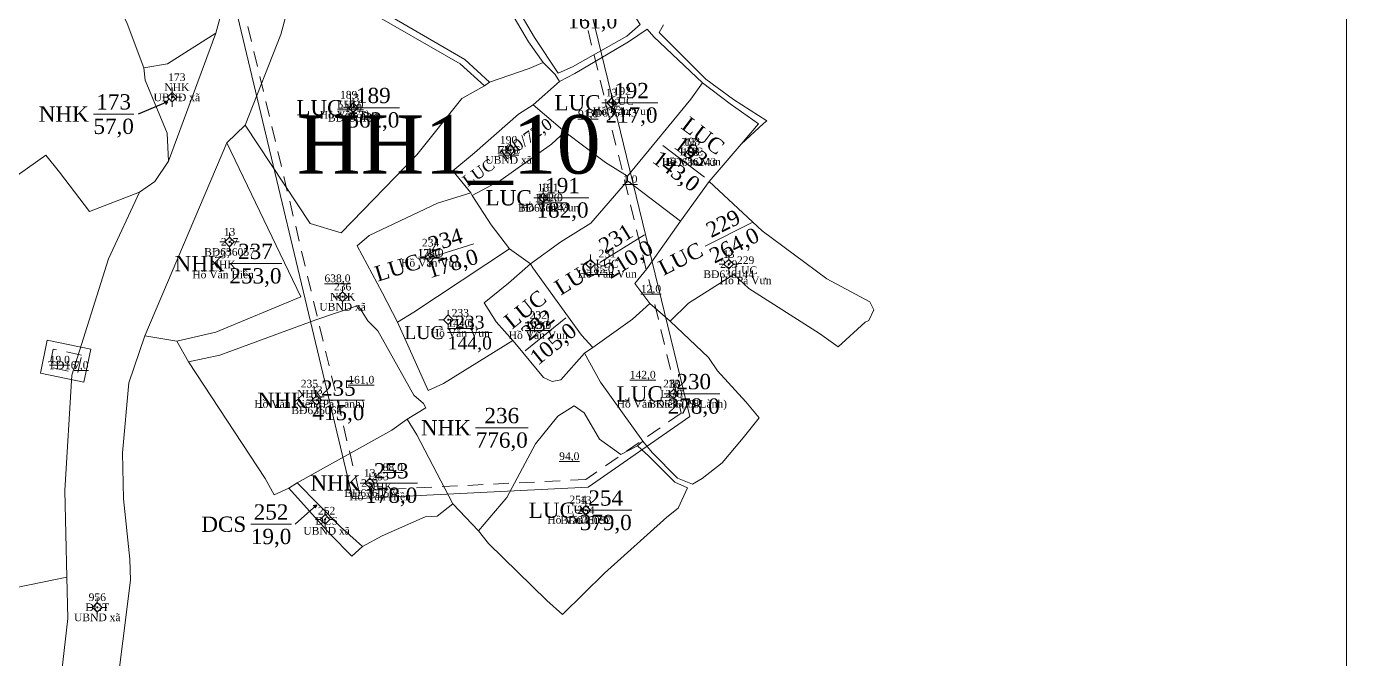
# Model space of a CAD drawing. Header units: metres. Extents: x 542180 to 550635, y 1840441 to 1846931.
# Drawn here: x 547685 to 547857.5, y 1841763.4 to 1841846.1 of the extents above; entities that cross this region are included whole.
import ezdxf
from ezdxf.enums import TextEntityAlignment as Align

# ---------------------------------------------------------------- set-up
doc = ezdxf.new("R2010")
doc.units = ezdxf.units.M
doc.header["$MEASUREMENT"] = 0
doc.linetypes.add('DGN Style 2', pattern=[3.355162, 2.013097, -1.342065])
for name, color, linetype, lineweight in [('Level 10', 7, 'Continuous', 0), ('Level 11', 7, 'Continuous', 0), ('Level 13', 7, 'Continuous', 0), ('Level 15', 7, 'Continuous', 0), ('Level 19', 7, 'Continuous', 0), ('Level 2', 7, 'Continuous', 0), ('Level 28', 7, 'Continuous', 0), ('Level 30', 7, 'Continuous', 0), ('Level 4', 7, 'Continuous', 0), ('Level 5', 7, 'Continuous', 0), ('Level 6', 7, 'Continuous', 0), ('Level 62', 7, 'Continuous', 0)]:
    doc.layers.add(name, color=color, linetype=linetype, lineweight=lineweight)
doc.styles.add('Style-Arial', font='arial.ttf')
doc.styles.add('Style-Times New Roman', font='times.ttf')
doc.dimstyles.get("Standard").update_dxf_attribs({"dimtxt": 0.18, "dimasz": 0.18, "dimexe": 0.18, "dimexo": 0.0625, "dimgap": 0.09, "dimtad": 0, "dimtih": 1, "dimtoh": 1, "dimdec": 4, "dimzin": 0, "dimdsep": 46, "dimtxsty": 'Standard', "dimcen": 0.09, "dimadec": 0, "dimazin": 0, "dimtfac": 1, "dimtdec": 4, "dimtofl": 0, "dimtmove": 0, "dimatfit": 3, "dimfxl": 1, "dimtolj": 1, "dimtzin": 0, "dimarcsym": 0})

# ---------------------------------------------------------------- blocks, each defined once
blk = doc.blocks.new('CENTRD')
at = {"layer": 'Level 11', "linetype": 'Continuous', "lineweight": 0}
h = blk.add_hatch(color=1, dxfattribs=at)
edge = h.paths.add_edge_path()
edge.add_arc((0, 0), 1.5, 0, 360)
at = {"layer": 'Level 11', "color": 1, "linetype": 'Continuous', "lineweight": 0}
for p, q in [((-6.25, 0), (-12.5, 0)), ((0, 6.25), (-6.25, 0)), ((-6.25, 0), (0, -6.25)), ((0, 12.5), (0, 6.25)), ((6.25, 0), (0, 6.25)), ((0, -6.25), (6.25, 0)), ((12.5, 0), (6.25, 0)), ((0, -6.25), (0, -12.5))]:
    blk.add_line(p, q, dxfattribs=at)
blk = doc.blocks.new('N_THUA_229')
at = {"layer": 'Level 13', "color": 1, "linetype": 'Continuous', "lineweight": 0}
blk.add_line((-0.861673, 0), (5.652327, 0), dxfattribs=at)
at = {"layer": 'Level 13', "color": 5, "linetype": 'Continuous', "lineweight": 0, "style": 'Style-Times New Roman'}
blk.add_text('171', height=1.9, dxfattribs=at).set_placement((2.395327, 1.52), align=Align.MIDDLE_CENTER)
at = {"layer": 'Level 2', "color": 3, "linetype": 'Continuous', "lineweight": 0, "style": 'Style-Times New Roman'}
blk.add_text('LUC', height=1.9, dxfattribs=at).set_placement((-1.431673, 0), align=Align.MIDDLE_RIGHT)
at = {"layer": 'Level 4', "color": 1, "linetype": 'Continuous', "lineweight": 0, "style": 'Style-Times New Roman'}
blk.add_text('161,0', height=1.9, dxfattribs=at).set_placement((2.395327, -1.52), align=Align.MIDDLE_CENTER)
blk = doc.blocks.new('N_THUA_232')
at = {"layer": 'Level 13', "color": 1, "linetype": 'Continuous', "lineweight": 0}
blk.add_line((-0.814796, 0), (6.041204, 0), dxfattribs=at)
at = {"layer": 'Level 13', "color": 5, "linetype": 'Continuous', "lineweight": 0, "style": 'Style-Times New Roman'}
blk.add_text('189', height=2, dxfattribs=at).set_placement((2.613204, 1.6), align=Align.MIDDLE_CENTER)
at = {"layer": 'Level 2', "color": 3, "linetype": 'Continuous', "lineweight": 0, "style": 'Style-Times New Roman'}
blk.add_text('LUC', height=2, dxfattribs=at).set_placement((-1.414796, 0), align=Align.MIDDLE_RIGHT)
at = {"layer": 'Level 4', "color": 1, "linetype": 'Continuous', "lineweight": 0, "style": 'Style-Times New Roman'}
blk.add_text('562,0', height=2, dxfattribs=at).set_placement((2.613204, -1.6), align=Align.MIDDLE_CENTER)
blk = doc.blocks.new('N_THUA_233')
at = {"layer": 'Level 13', "color": 1, "linetype": 'Continuous', "lineweight": 0, "style": 'Style-Times New Roman'}
blk.add_text('/', height=1.5, rotation=35.275231, dxfattribs=at).set_placement((1.711556, 1.210739), align=Align.MIDDLE_CENTER)
at = {"layer": 'Level 13', "color": 5, "linetype": 'Continuous', "lineweight": 0, "style": 'Style-Times New Roman'}
blk.add_text('190', height=1.5, rotation=35.275231, dxfattribs=at).set_placement((1.473171, 1.042107), align=Align.MIDDLE_RIGHT)
at = {"layer": 'Level 2', "color": 3, "linetype": 'Continuous', "lineweight": 0, "style": 'Style-Times New Roman'}
blk.add_text('LUC ', height=1.5, rotation=35.275231, dxfattribs=at).set_placement((-1.841685, -1.302791), align=Align.MIDDLE_RIGHT)
at = {"layer": 'Level 4', "color": 1, "linetype": 'Continuous', "lineweight": 0, "style": 'Style-Times New Roman'}
blk.add_text('72,0', height=1.5, rotation=35.275231, dxfattribs=at).set_placement((1.949941, 1.37937), align=Align.MIDDLE_LEFT)
blk = doc.blocks.new('N_THUA_234')
at = {"layer": 'Level 13', "color": 1, "linetype": 'Continuous', "lineweight": 0}
blk.add_line((-0.911423, 0), (5.944577, 0), dxfattribs=at)
at = {"layer": 'Level 13', "color": 5, "linetype": 'Continuous', "lineweight": 0, "style": 'Style-Times New Roman'}
blk.add_text('191', height=2, dxfattribs=at).set_placement((2.516577, 1.6), align=Align.MIDDLE_CENTER)
at = {"layer": 'Level 2', "color": 3, "linetype": 'Continuous', "lineweight": 0, "style": 'Style-Times New Roman'}
blk.add_text('LUC', height=2, dxfattribs=at).set_placement((-1.511423, 0), align=Align.MIDDLE_RIGHT)
at = {"layer": 'Level 4', "color": 1, "linetype": 'Continuous', "lineweight": 0, "style": 'Style-Times New Roman'}
blk.add_text('182,0', height=2, dxfattribs=at).set_placement((2.516577, -1.6), align=Align.MIDDLE_CENTER)
blk = doc.blocks.new('N_THUA_235')
at = {"layer": 'Level 13', "color": 1, "linetype": 'Continuous', "lineweight": 0}
blk.add_line((-0.820743, 0), (6.035257, 0), dxfattribs=at)
at = {"layer": 'Level 13', "color": 5, "linetype": 'Continuous', "lineweight": 0, "style": 'Style-Times New Roman'}
blk.add_text('192', height=2, dxfattribs=at).set_placement((2.607257, 1.6), align=Align.MIDDLE_CENTER)
at = {"layer": 'Level 2', "color": 3, "linetype": 'Continuous', "lineweight": 0, "style": 'Style-Times New Roman'}
blk.add_text('LUC', height=2, dxfattribs=at).set_placement((-1.420743, 0), align=Align.MIDDLE_RIGHT)
at = {"layer": 'Level 4', "color": 1, "linetype": 'Continuous', "lineweight": 0, "style": 'Style-Times New Roman'}
blk.add_text('217,0', height=2, dxfattribs=at).set_placement((2.607257, -1.6), align=Align.MIDDLE_CENTER)
blk = doc.blocks.new('N_THUA_236')
at = {"layer": 'Level 13', "color": 1, "linetype": 'Continuous', "lineweight": 0}
blk.add_line((-3.697699, 0.79888), (1.762457, -3.347377), dxfattribs=at)
at = {"layer": 'Level 13', "color": 5, "linetype": 'Continuous', "lineweight": 0, "style": 'Style-Times New Roman'}
blk.add_text('193', height=2, rotation=322.788199, dxfattribs=at).set_placement((0, 0), align=Align.MIDDLE_CENTER)
at = {"layer": 'Level 2', "color": 3, "linetype": 'Continuous', "lineweight": 0, "style": 'Style-Times New Roman'}
blk.add_text('LUC', height=2, rotation=322.788199, dxfattribs=at).set_placement((1.572384, 2.070654), align=Align.MIDDLE_CENTER)
at = {"layer": 'Level 4', "color": 1, "linetype": 'Continuous', "lineweight": 0, "style": 'Style-Times New Roman'}
blk.add_text('143,0', height=2, rotation=322.788199, dxfattribs=at).set_placement((-1.935242, -2.548497), align=Align.MIDDLE_CENTER)
blk = doc.blocks.new('N_THUA_237')
at = {"layer": 'Level 13', "color": 1, "linetype": 'Continuous', "lineweight": 0}
blk.add_line((-0.726495, -0.368914), (5.386506, 2.735269), dxfattribs=at)
at = {"layer": 'Level 13', "color": 5, "linetype": 'Continuous', "lineweight": 0, "style": 'Style-Times New Roman'}
blk.add_text('229', height=2, rotation=26.921471, dxfattribs=at).set_placement((1.605575, 2.609782), align=Align.MIDDLE_CENTER)
at = {"layer": 'Level 2', "color": 3, "linetype": 'Continuous', "lineweight": 0, "style": 'Style-Times New Roman'}
blk.add_text('LUC', height=2, rotation=26.921471, dxfattribs=at).set_placement((-1.261472, -0.640576), align=Align.MIDDLE_RIGHT)
at = {"layer": 'Level 4', "color": 1, "linetype": 'Continuous', "lineweight": 0, "style": 'Style-Times New Roman'}
blk.add_text('264,0', height=2, rotation=26.921471, dxfattribs=at).set_placement((3.054436, -0.243427), align=Align.MIDDLE_CENTER)
blk = doc.blocks.new('N_THUA_238')
at = {"layer": 'Level 13', "color": 1, "linetype": 'Continuous', "lineweight": 0}
blk.add_line((-0.81777, 0), (6.03823, 0), dxfattribs=at)
at = {"layer": 'Level 13', "color": 5, "linetype": 'Continuous', "lineweight": 0, "style": 'Style-Times New Roman'}
blk.add_text('230', height=2, dxfattribs=at).set_placement((2.61023, 1.6), align=Align.MIDDLE_CENTER)
at = {"layer": 'Level 2', "color": 3, "linetype": 'Continuous', "lineweight": 0, "style": 'Style-Times New Roman'}
blk.add_text('LUC', height=2, dxfattribs=at).set_placement((-1.41777, 0), align=Align.MIDDLE_RIGHT)
at = {"layer": 'Level 4', "color": 1, "linetype": 'Continuous', "lineweight": 0, "style": 'Style-Times New Roman'}
blk.add_text('278,0', height=2, dxfattribs=at).set_placement((2.61023, -1.6), align=Align.MIDDLE_CENTER)
blk = doc.blocks.new('N_THUA_239')
at = {"layer": 'Level 13', "color": 1, "linetype": 'Continuous', "lineweight": 0}
blk.add_line((-0.774994, -0.479664), (5.054742, 3.12851), dxfattribs=at)
at = {"layer": 'Level 13', "color": 5, "linetype": 'Continuous', "lineweight": 0, "style": 'Style-Times New Roman'}
blk.add_text('231', height=2, rotation=31.754435, dxfattribs=at).set_placement((1.297826, 2.684922), align=Align.MIDDLE_CENTER)
at = {"layer": 'Level 2', "color": 3, "linetype": 'Continuous', "lineweight": 0, "style": 'Style-Times New Roman'}
blk.add_text('LUC', height=2, rotation=31.754435, dxfattribs=at).set_placement((-1.285181, -0.795432), align=Align.MIDDLE_RIGHT)
at = {"layer": 'Level 4', "color": 1, "linetype": 'Continuous', "lineweight": 0, "style": 'Style-Times New Roman'}
blk.add_text('210,0', height=2, rotation=31.754435, dxfattribs=at).set_placement((2.981922, -0.036075), align=Align.MIDDLE_CENTER)
blk = doc.blocks.new('N_THUA_240')
at = {"layer": 'Level 13', "color": 1, "linetype": 'Continuous', "lineweight": 0}
blk.add_line((-1.661693, -3.398523), (3.672188, 0.908964), dxfattribs=at)
at = {"layer": 'Level 13', "color": 5, "linetype": 'Continuous', "lineweight": 0, "style": 'Style-Times New Roman'}
blk.add_text('232', height=2, rotation=38.923336, dxfattribs=at).set_placement((0, 0), align=Align.MIDDLE_CENTER)
at = {"layer": 'Level 2', "color": 3, "linetype": 'Continuous', "lineweight": 0, "style": 'Style-Times New Roman'}
blk.add_text('LUC', height=2, rotation=38.923336, dxfattribs=at).set_placement((-1.633528, 2.022767), align=Align.MIDDLE_CENTER)
at = {"layer": 'Level 4', "color": 1, "linetype": 'Continuous', "lineweight": 0, "style": 'Style-Times New Roman'}
blk.add_text('105,0', height=2, rotation=38.923336, dxfattribs=at).set_placement((2.010496, -2.489559), align=Align.MIDDLE_CENTER)
blk = doc.blocks.new('N_THUA_241')
at = {"layer": 'Level 13', "color": 1, "linetype": 'Continuous', "lineweight": 0}
blk.add_line((-0.678901, 0), (5.149099, 0), dxfattribs=at)
at = {"layer": 'Level 13', "color": 5, "linetype": 'Continuous', "lineweight": 0, "style": 'Style-Times New Roman'}
blk.add_text('233', height=1.7, dxfattribs=at).set_placement((2.235099, 1.36), align=Align.MIDDLE_CENTER)
at = {"layer": 'Level 2', "color": 3, "linetype": 'Continuous', "lineweight": 0, "style": 'Style-Times New Roman'}
blk.add_text('LUC', height=1.7, dxfattribs=at).set_placement((-1.188901, 0), align=Align.MIDDLE_RIGHT)
at = {"layer": 'Level 4', "color": 1, "linetype": 'Continuous', "lineweight": 0, "style": 'Style-Times New Roman'}
blk.add_text('144,0', height=1.7, dxfattribs=at).set_placement((2.235099, -1.36), align=Align.MIDDLE_CENTER)
blk = doc.blocks.new('N_THUA_242')
at = {"layer": 'Level 13', "color": 1, "linetype": 'Continuous', "lineweight": 0}
blk.add_line((-0.78118, -0.241879), (5.768058, 1.785981), dxfattribs=at)
at = {"layer": 'Level 13', "color": 5, "linetype": 'Continuous', "lineweight": 0, "style": 'Style-Times New Roman'}
blk.add_text('234', height=2, rotation=17.204252, dxfattribs=at).set_placement((2.020193, 2.300461), align=Align.MIDDLE_CENTER)
at = {"layer": 'Level 2', "color": 3, "linetype": 'Continuous', "lineweight": 0, "style": 'Style-Times New Roman'}
blk.add_text('LUC', height=2, rotation=17.204252, dxfattribs=at).set_placement((-1.354334, -0.419346), align=Align.MIDDLE_RIGHT)
at = {"layer": 'Level 4', "color": 1, "linetype": 'Continuous', "lineweight": 0, "style": 'Style-Times New Roman'}
blk.add_text('178,0', height=2, rotation=17.204252, dxfattribs=at).set_placement((2.966686, -0.756359), align=Align.MIDDLE_CENTER)
blk = doc.blocks.new('N_THUA_243')
at = {"layer": 'Level 13', "color": 1, "linetype": 'Continuous', "lineweight": 0}
blk.add_line((-0.605592, 0), (6.250408, 0), dxfattribs=at)
at = {"layer": 'Level 13', "color": 5, "linetype": 'Continuous', "lineweight": 0, "style": 'Style-Times New Roman'}
blk.add_text('235', height=2, dxfattribs=at).set_placement((2.822408, 1.6), align=Align.MIDDLE_CENTER)
at = {"layer": 'Level 2', "color": 3, "linetype": 'Continuous', "lineweight": 0, "style": 'Style-Times New Roman'}
blk.add_text('NHK', height=2, dxfattribs=at).set_placement((-1.205592, 0), align=Align.MIDDLE_RIGHT)
at = {"layer": 'Level 4', "color": 1, "linetype": 'Continuous', "lineweight": 0, "style": 'Style-Times New Roman'}
blk.add_text('415,0', height=2, dxfattribs=at).set_placement((2.822408, -1.6), align=Align.MIDDLE_CENTER)
blk = doc.blocks.new('N_THUA_244')
at = {"layer": 'Level 13', "color": 1, "linetype": 'Continuous', "lineweight": 0}
blk.add_line((-0.609559, 0), (6.246441, 0), dxfattribs=at)
at = {"layer": 'Level 13', "color": 5, "linetype": 'Continuous', "lineweight": 0, "style": 'Style-Times New Roman'}
blk.add_text('236', height=2, dxfattribs=at).set_placement((2.818441, 1.6), align=Align.MIDDLE_CENTER)
at = {"layer": 'Level 2', "color": 3, "linetype": 'Continuous', "lineweight": 0, "style": 'Style-Times New Roman'}
blk.add_text('NHK', height=2, dxfattribs=at).set_placement((-1.209559, 0), align=Align.MIDDLE_RIGHT)
at = {"layer": 'Level 4', "color": 1, "linetype": 'Continuous', "lineweight": 0, "style": 'Style-Times New Roman'}
blk.add_text('776,0', height=2, dxfattribs=at).set_placement((2.818441, -1.6), align=Align.MIDDLE_CENTER)
blk = doc.blocks.new('N_THUA_245')
at = {"layer": 'Level 13', "color": 1, "linetype": 'Continuous', "lineweight": 0}
blk.add_line((-0.609559, 0), (6.246441, 0), dxfattribs=at)
at = {"layer": 'Level 13', "color": 5, "linetype": 'Continuous', "lineweight": 0, "style": 'Style-Times New Roman'}
blk.add_text('237', height=2, dxfattribs=at).set_placement((2.818441, 1.6), align=Align.MIDDLE_CENTER)
at = {"layer": 'Level 2', "color": 3, "linetype": 'Continuous', "lineweight": 0, "style": 'Style-Times New Roman'}
blk.add_text('NHK', height=2, dxfattribs=at).set_placement((-1.209559, 0), align=Align.MIDDLE_RIGHT)
at = {"layer": 'Level 4', "color": 1, "linetype": 'Continuous', "lineweight": 0, "style": 'Style-Times New Roman'}
blk.add_text('253,0', height=2, dxfattribs=at).set_placement((2.818441, -1.6), align=Align.MIDDLE_CENTER)
blk = doc.blocks.new('N_THUA_249')
at = {"layer": 'Level 13', "color": 1, "linetype": 'Continuous', "lineweight": 0}
blk.add_line((-0.609559, 0), (6.246441, 0), dxfattribs=at)
at = {"layer": 'Level 13', "color": 5, "linetype": 'Continuous', "lineweight": 0, "style": 'Style-Times New Roman'}
blk.add_text('253', height=2, dxfattribs=at).set_placement((2.818441, 1.6), align=Align.MIDDLE_CENTER)
at = {"layer": 'Level 2', "color": 3, "linetype": 'Continuous', "lineweight": 0, "style": 'Style-Times New Roman'}
blk.add_text('NHK', height=2, dxfattribs=at).set_placement((-1.209559, 0), align=Align.MIDDLE_RIGHT)
at = {"layer": 'Level 4', "color": 1, "linetype": 'Continuous', "lineweight": 0, "style": 'Style-Times New Roman'}
blk.add_text('178,0', height=2, dxfattribs=at).set_placement((2.818441, -1.6), align=Align.MIDDLE_CENTER)
blk = doc.blocks.new('N_THUA_250')
at = {"layer": 'Level 13', "color": 1, "linetype": 'Continuous', "lineweight": 0}
blk.add_line((-0.81777, 0), (6.03823, 0), dxfattribs=at)
at = {"layer": 'Level 13', "color": 5, "linetype": 'Continuous', "lineweight": 0, "style": 'Style-Times New Roman'}
blk.add_text('254', height=2, dxfattribs=at).set_placement((2.61023, 1.6), align=Align.MIDDLE_CENTER)
at = {"layer": 'Level 2', "color": 3, "linetype": 'Continuous', "lineweight": 0, "style": 'Style-Times New Roman'}
blk.add_text('LUC', height=2, dxfattribs=at).set_placement((-1.41777, 0), align=Align.MIDDLE_RIGHT)
at = {"layer": 'Level 4', "color": 1, "linetype": 'Continuous', "lineweight": 0, "style": 'Style-Times New Roman'}
blk.add_text('379,0', height=2, dxfattribs=at).set_placement((2.61023, -1.6), align=Align.MIDDLE_CENTER)
blk = doc.blocks.new('N_THUA_340')
at = {"layer": 'Level 13', "color": 1, "linetype": 'Continuous', "lineweight": 0}
blk.add_line((0, 0), (5.302, 0), dxfattribs=at)
at = {"layer": 'Level 13', "color": 5, "linetype": 'Continuous', "lineweight": 0, "style": 'Style-Times New Roman'}
blk.add_text('173', height=2, dxfattribs=at).set_placement((2.651, 1.6), align=Align.MIDDLE_CENTER)
at = {"layer": 'Level 2', "color": 3, "linetype": 'Continuous', "lineweight": 0, "style": 'Style-Times New Roman'}
blk.add_text('NHK', height=2, dxfattribs=at).set_placement((-0.6, 0), align=Align.MIDDLE_RIGHT)
at = {"layer": 'Level 4', "color": 1, "linetype": 'Continuous', "lineweight": 0, "style": 'Style-Times New Roman'}
blk.add_text('57,0', height=2, dxfattribs=at).set_placement((2.651, -1.6), align=Align.MIDDLE_CENTER)
blk = doc.blocks.new('TerminatorOpen')
at = {"color": 0, "linetype": 'ByBlock', "lineweight": -2}
for q in [(-1, 0.5), (-1, 0), (-1, -0.5)]:
    blk.add_line((0, 0), q, dxfattribs=at)
blk = doc.blocks.new('N_THUA_342')
at = {"layer": 'Level 13', "color": 1, "linetype": 'Continuous', "lineweight": 0}
blk.add_line((0, 0), (5.302, 0), dxfattribs=at)
at = {"layer": 'Level 13', "color": 5, "linetype": 'Continuous', "lineweight": 0, "style": 'Style-Times New Roman'}
blk.add_text('252', height=2, dxfattribs=at).set_placement((2.651, 1.6), align=Align.MIDDLE_CENTER)
at = {"layer": 'Level 2', "color": 3, "linetype": 'Continuous', "lineweight": 0, "style": 'Style-Times New Roman'}
blk.add_text('DCS', height=2, dxfattribs=at).set_placement((-0.6, 0), align=Align.MIDDLE_RIGHT)
at = {"layer": 'Level 4', "color": 1, "linetype": 'Continuous', "lineweight": 0, "style": 'Style-Times New Roman'}
blk.add_text('19,0', height=2, dxfattribs=at).set_placement((2.651, -1.6), align=Align.MIDDLE_CENTER)

msp = doc.modelspace()

# ---------------------------------------------------------------- linework, layer by layer
at = {"layer": 'Level 10', "color": 7, "lineweight": 0}
for p, q in [((547709.77, 1841845.19), (547710.77, 1841848.87)), ((547703.56, 1841828.48), (547709.77, 1841845.19)), ((547744.87, 1841838.32), (547745.51, 1841838.8)), ((547751.21, 1841835.83), (547754.68, 1841838.9)), ((547751.21, 1841835.83), (547755.36, 1841832.32)), ((547711.19, 1841830.87), (547713.59, 1841833.17)), ((547700.45, 1841805.63), (547711.19, 1841830.87)), ((547774.23, 1841825.79), (547778.41, 1841830.71)), ((547763.55, 1841825.91), (547763.55, 1841826.49)), ((547763.55, 1841825.91), (547770.49, 1841820.64)), ((547770.49, 1841820.64), (547774.23, 1841825.79)), ((547743.06, 1841824.32), (547743.27, 1841824)), ((547748.12, 1841817), (547750.88, 1841815.04)), ((547766.49, 1841809.85), (547769.15, 1841807.55)), ((547700.45, 1841805.63), (547704.63, 1841804.95)), ((547704.63, 1841804.95), (547706.17, 1841802.22)), ((547757.95, 1841803.35), (547759.02, 1841804.09)), ((547764.88, 1841791.23), (547765.56, 1841791.86)), ((547719.3, 1841785.71), (547720.38, 1841786.41)), ((547740.73, 1841783.65), (547744.07, 1841780.13))]:
    msp.add_line(p, q, dxfattribs=at)
at = {"layer": 'Level 10', "color": 7, "lineweight": 0, "flags": 128}
for points in [[(547683.82, 1841886.61), (547681.21, 1841884.78), (547677.89, 1841882.51), (547677.35, 1841881.2), (547681.2, 1841874.4), (547681.65, 1841871.78), (547683.43, 1841869), (547685.48, 1841866.75), (547690.56, 1841857.66), (547697.01, 1841848.79), (547698.17, 1841846.48), (547700.35, 1841840.67)], [(547741.16, 1841863.73), (547742.71, 1841860.92), (547747.14, 1841855.64), (547749.84, 1841853.27), (547747.31, 1841849.76), (547750.62, 1841844.08), (547752.54, 1841841.35)], [(547765.22, 1841846.32), (547761.75, 1841851.68), (547759.78, 1841853.98), (547757.55, 1841856.63), (547755.49, 1841856.08), (547750.96, 1841853.05), (547748.35, 1841849.87), (547751.42, 1841844.64), (547754.51, 1841839.97), (547756.38, 1841840.8), (547763.48, 1841844.8), (547765.22, 1841846.32)], [(547713.59, 1841833.17), (547718.25, 1841845.03), (547720.09, 1841851.82), (547729.09, 1841848.42), (547741.7, 1841841.2), (547744.87, 1841838.32)], [(547729.32, 1841849.31), (547742.29, 1841841.77), (547745.51, 1841838.8)], [(547778.41, 1841830.71), (547781.33, 1841833.4), (547781.77, 1841833.74), (547777.41, 1841836.53), (547773.79, 1841839.2), (547767.69, 1841845.3), (547768.24, 1841846.29)], [(547700.35, 1841840.67), (547703.41, 1841841.18), (547709.77, 1841845.19)], [(547754.68, 1841838.9), (547756.69, 1841839.94), (547763.67, 1841844.06), (547766.11, 1841845.71), (547766.99, 1841844.73), (547773.35, 1841838.69)], [(547745.51, 1841838.8), (547750.69, 1841840.57), (547752.54, 1841841.35)], [(547752.54, 1841841.35), (547754.08, 1841839.78), (547754.68, 1841838.9)], [(547700.35, 1841840.67), (547700.53, 1841839.05), (547703.39, 1841832.15), (547703.56, 1841828.48)], [(547713.59, 1841833.17), (547722.08, 1841820.33), (547726.14, 1841819.11), (547736.01, 1841829.28), (547741.91, 1841836.68), (547744.87, 1841838.32)], [(547763.55, 1841826.49), (547771.82, 1841836.57), (547773.35, 1841838.69)], [(547773.35, 1841838.69), (547776.99, 1841835.97), (547780.67, 1841833.36), (547778.41, 1841830.71)], [(547743.06, 1841824.32), (547740.74, 1841827.2), (547743.55, 1841829.55), (547749.31, 1841834.61), (547751.21, 1841835.83)], [(547711.19, 1841830.87), (547720.85, 1841810.73), (547709.74, 1841806.09), (547704.63, 1841804.95)], [(547743.27, 1841824), (547746.98, 1841825.99), (547753.61, 1841830.68), (547755.36, 1841832.32)], [(547755.36, 1841832.32), (547760.69, 1841828.31), (547763.55, 1841826.49)], [(547679.99, 1841823.92), (547687.51, 1841829.25), (547689.32, 1841827.04), (547693.22, 1841821.87), (547699.78, 1841824.42)], [(547699.78, 1841824.42), (547701.76, 1841825.82), (547703.56, 1841828.48)], [(547750.88, 1841815.04), (547754.84, 1841817.93), (547758.75, 1841820.35), (547763.55, 1841825.91)], [(547774.23, 1841825.79), (547781.14, 1841819.37), (547789.61, 1841813.1), (547795.22, 1841810.06), (547795.76, 1841809.01), (547795.1, 1841807.65), (547794.6, 1841807.42), (547791.08, 1841804.21), (547788.64, 1841805.92), (547779.41, 1841811.81), (547777.45, 1841813.66), (547771.54, 1841809.92), (547769.15, 1841807.55)], [(547690.26, 1841774.08), (547690, 1841785.38), (547690.92, 1841800.49), (547695.72, 1841815.68), (547699.78, 1841824.42)], [(547733.51, 1841807.4), (547731.5, 1841811.31), (547728.21, 1841817.4), (547729.81, 1841818.74), (547738.7, 1841822.97), (547743.06, 1841824.32)], [(547743.27, 1841824), (547745.72, 1841820.16), (547748.12, 1841817)], [(547766.49, 1841809.85), (547764.53, 1841812.45), (547766.09, 1841814.37), (547770.49, 1841820.64)], [(547733.51, 1841807.4), (547735.64, 1841808.71), (547748.12, 1841817)], [(547748.57, 1841805.03), (547746.37, 1841807.46), (547744.83, 1841809.96), (547748, 1841812.52), (547750.88, 1841815.04)], [(547750.88, 1841815.04), (547751.18, 1841814.52), (547757.55, 1841805.71), (547759.02, 1841804.09)], [(547706.17, 1841802.22), (547710.28, 1841803.12), (547722.82, 1841807.71), (547728.37, 1841809.58), (547729.62, 1841807.57), (547730.92, 1841806.27), (547735.62, 1841797.85), (547736.89, 1841796.8), (547737.19, 1841796.2), (547734.77, 1841794.71)], [(547759.02, 1841804.09), (547764.21, 1841807.81), (547766.49, 1841809.85)], [(547733.51, 1841807.4), (547737.48, 1841798.49), (547739.52, 1841799.41), (547748.57, 1841805.03)], [(547769.15, 1841807.55), (547774.16, 1841802.8), (547775.33, 1841801.07), (547779.02, 1841797), (547780.75, 1841794.9), (547778.67, 1841792.31), (547775.93, 1841789.04), (547773.33, 1841786.98), (547772.04, 1841786.22), (547770.07, 1841787.02), (547766.78, 1841790.37), (547765.56, 1841791.86)], [(547670.51, 1841614.37), (547684.17, 1841667.97), (547685.15, 1841673.95), (547683.26, 1841677.33), (547684.38, 1841685.16), (547686.28, 1841695.18), (547686.93, 1841698.62), (547687.14, 1841699.7), (547688.39, 1841704.75), (547692.41, 1841728.47), (547694.67, 1841742.84), (547696.57, 1841757.72), (547698.61, 1841773.67), (547698.51, 1841776.43), (547697.7, 1841784.33), (547697.57, 1841790.33), (547698.36, 1841799.5), (547700.45, 1841805.63)], [(547748.57, 1841805.03), (547749.04, 1841804.46), (547752.56, 1841800.2), (547753.72, 1841799.65), (547754.86, 1841799.87), (547757.95, 1841803.35)], [(547757.95, 1841803.35), (547760.02, 1841799.55), (547765.56, 1841791.86)], [(547706.17, 1841802.22), (547716.2, 1841786.95), (547717.38, 1841784.82), (547719.3, 1841785.71)], [(547744.07, 1841780.13), (547747.77, 1841784.48), (547751.52, 1841791.5), (547754.46, 1841795.11), (547756.57, 1841796.48), (547757.9, 1841795.57), (547759.88, 1841792.13), (547762.67, 1841790.1), (547764.88, 1841791.23)], [(547720.38, 1841786.41), (547732.76, 1841793.31), (547734.77, 1841794.71)], [(547734.77, 1841794.71), (547736.04, 1841792.68), (547740.73, 1841783.65)], [(547764.88, 1841791.23), (547766.36, 1841789.87), (547769.75, 1841786.47), (547771.4, 1841785.75), (547770.17, 1841783.08), (547768.68, 1841781.92), (547760.54, 1841774.57), (547755.06, 1841769.17), (547753.01, 1841771.03), (547745.39, 1841778.46), (547744.07, 1841780.13)], [(547720.38, 1841786.41), (547726.03, 1841780.66), (547728.91, 1841778.06)], [(547719.3, 1841785.71), (547724.71, 1841779.68), (547727.53, 1841776.83), (547728.91, 1841778.06)], [(547728.91, 1841778.06), (547731.51, 1841779.46), (547737.13, 1841781.94), (547738.69, 1841782.03), (547740.73, 1841783.65)], [(547690.26, 1841774.08), (547645.01, 1841764.8)], [(547688.32, 1841750.39), (547690.39, 1841768.68), (547690.26, 1841774.08)]]:
    msp.add_lwpolyline(points, dxfattribs=at)
at = {"layer": 'Level 30', "color": 5, "linetype": 'Continuous', "lineweight": 0, "flags": 128}
for points in [[(547729.461, 1841860.5121), (547754.3678, 1841866.3312), (547771.7136, 1841795.0994), (547758.4348, 1841785.8588), (547727.6731, 1841784.3273), (547710.519, 1841856.0866), (547710.8743, 1841856.1696)], [(547693.3929, 1841803.8772), (547687.716, 1841805.0658), (547686.8143, 1841800.7592), (547692.4912, 1841799.5706), (547693.3929, 1841803.8772)]]:
    msp.add_lwpolyline(points, dxfattribs=at)
at = {"layer": 'Level 6', "color": 2, "linetype": 'DGN Style 2', "lineweight": 0}
for p, q in [((547753.63059, 1841865.132032), (547770.579832, 1841795.528725)), ((547728.452651, 1841785.367349), (547711.776179, 1841855.12863)), ((547770.579832, 1841795.528725), (547758.09884, 1841786.843312)), ((547758.09884, 1841786.843312), (547728.452651, 1841785.367349))]:
    msp.add_line(p, q, dxfattribs=at)
at = {"layer": 'Level 6', "color": 2, "linetype": 'DGN Style 2', "lineweight": 0, "flags": 128}
msp.add_lwpolyline([(547692.209191, 1841803.103355), (547688.489844, 1841803.882093), (547687.998009, 1841801.533045), (547691.717356, 1841800.754307), (547692.209191, 1841803.103355)], close=True, dxfattribs=at)
at = {"layer": 'Level 62', "color": 7, "linetype": 'Continuous', "lineweight": 0, "flags": 128}
msp.add_lwpolyline([(547027.5443, 1842079.729), (547027.5443, 1841699.0675), (547857.5443, 1841699.0675), (547857.5443, 1841853.8346)], dxfattribs=at)

# ---------------------------------------------------------------- block references
at = {"layer": 'Level 11', "color": 1, "linetype": 'Continuous', "lineweight": 0, "xscale": 0.1, "yscale": 0.1, "zscale": 0.1}
for p in [(547704.06, 1841836.84), (547727.72, 1841835.46), (547761.47, 1841836.1), (547748.25, 1841829.92), (547771.84, 1841829.66), (547752.55, 1841823.68), (547711.54, 1841817.91), (547737.72, 1841815.86), (547758.72, 1841815), (547776.79, 1841815), (547726.32, 1841810.74), (547740.13, 1841807.74), (547751.42, 1841807.34), (547722.94, 1841797.2), (547769.6, 1841798.04), (547729.86, 1841786.38), (547724.03, 1841781.62), (547758.1, 1841782.82), (547694.26, 1841770.12)]:
    msp.add_blockref('CENTRD', p, dxfattribs=at)
at = {"layer": 'Level 2', "color": 3, "linetype": 'Continuous', "lineweight": 0}
for name, p in [('N_THUA_229', (547756.6, 1841848.3)), ('N_THUA_232', (547727.72, 1841835.46)), ('N_THUA_235', (547761.47, 1841836.1)), ('N_THUA_340', (547693.742493, 1841834.623596)), ('N_THUA_236', (547771.872126, 1841829.730956)), ('N_THUA_233', (547748.25, 1841829.92)), ('N_THUA_234', (547752.55, 1841823.68)), ('N_THUA_237', (547774.44881, 1841817.71878)), ('N_THUA_242', (547737.72, 1841815.86)), ('N_THUA_239', (547760.718802, 1841815.688345)), ('N_THUA_245', (547712.112397, 1841815.073083)), ('N_THUA_240', (547751.820384, 1841807.074021)), ('N_THUA_241', (547740.711035, 1841806.055396)), ('N_THUA_243', (547722.94, 1841797.2)), ('N_THUA_238', (547769.6, 1841798.04)), ('N_THUA_244', (547744.305444, 1841793.599996)), ('N_THUA_249', (547729.86, 1841786.38)), ('N_THUA_250', (547758.1, 1841782.82)), ('N_THUA_342', (547714.319879, 1841780.992098))]:
    msp.add_blockref(name, p, dxfattribs=at)

# ---------------------------------------------------------------- texts
at = {"layer": 'Level 15', "color": 1, "linetype": 'Continuous', "lineweight": 0, "char_height": 1, "attachment_point": 5, "line_spacing_factor": 0.790495, "style": 'Style-Times New Roman'}
for s, insert in [('173\\PNHK\\PUBND xã', (547704.651766, 1841838.123797)), ('189\\PLUC\\PHồ Văn Thu', (547727.10978, 1841835.827272)), ('192\\PLUC\\PHồ Văn Vun', (547762.870447, 1841836.316936)), ('190\\PLUC\\PUBND xã', (547748.013645, 1841829.941948)), ('193\\PLUC\\PHồ Văn Vun', (547771.90534, 1841829.708738)), ('191\\PLUC\\PHồ Văn Vun', (547753.399685, 1841823.714177)), ('234\\PLUC\\PHồ Văn Vun', (547737.818816, 1841816.481179)), ('237\\PNHK\\PHồ Văn Hiền', (547710.697884, 1841814.957767)), ('231\\PLUC\\PHồ Văn Vun', (547760.906878, 1841815.054607)), ('229\\PLUC\\PHồ Pả Vưn', (547778.997071, 1841814.188577)), ('236\\PNHK\\PUBND xã', (547726.319111, 1841810.74)), ('233\\PLUC\\PHồ Văn Vun', (547741.707078, 1841807.305354)), ('232\\PLUC\\PHồ Văn Vun', (547751.882975, 1841807.029343)), ('235\\PNHK\\PHồ Văn Kiên (Pả Lành)', (547721.983382, 1841797.895687)), ('230\\PLUC\\PHồ Văn Kiên (Pả Lành)', (547769.347979, 1841797.895687)), ('253\\PNHK\\PHồ Văn Hiền', (547731.220029, 1841785.917033)), ('254\\PLUC\\PHồ Văn Hiền', (547757.099058, 1841782.889765)), ('252\\PDCS\\PUBND xã', (547724.230483, 1841781.437721)), ('956\\PDGT\\PUBND xã', (547694.255904, 1841770.125))]:
    msp.add_mtext(s, dxfattribs=dict(at, insert=insert))
at = {"layer": 'Level 19', "color": 2, "linetype": 'Continuous', "lineweight": 0, "char_height": 1, "attachment_point": 5, "line_spacing_factor": 0.790495, "style": 'Style-Times New Roman'}
for s, insert in [('13\\P192\\PBĐ636143', (547761.47, 1841836.1)), ('13\\P189\\PBĐ636126', (547727.72, 1841835.46)), ('13\\P193\\PBĐ636143', (547771.84, 1841829.66)), ('13\\P191\\PBĐ636143', (547752.55, 1841823.68)), ('13\\P237\\PBĐ636057', (547711.54, 1841817.91)), ('13\\P229\\PBĐ636144', (547776.79, 1841815)), ('13\\P230\\PBĐ636068', (547769.6, 1841798.04)), ('13\\P235\\PBĐ636068', (547722.94, 1841797.2)), ('13\\P253\\PBĐ636057', (547729.86, 1841786.38)), ('13\\P254\\PBĐ636057', (547758.1, 1841782.82))]:
    msp.add_mtext(s, dxfattribs=dict(at, insert=insert))
at = {"layer": 'Level 28', "color": 1, "lineweight": 0, "style": 'Style-Times New Roman'}
for s, height, p in [('HH1_10', 7.634073, (547720.347141, 1841826.838934)), ('TD16', 1.069944, (547687.817372, 1841801.265555))]:
    msp.add_text(s, height=height, dxfattribs=at).set_placement(p)
at = {"layer": 'Level 5', "color": 5, "linetype": 'Continuous', "lineweight": 0, "style": 'Style-Times New Roman'}
for s, p in [('%%u550,0%%U', (547727.354429, 1841835.895656)), ('%%u91,0%%U', (547758.405056, 1841834.653849)), ('%%u72,0%%U', (547748.013645, 1841829.941948)), ('%%u1,0%%U', (547763.907133, 1841826.129752)), ('%%u182,0%%U', (547753.399685, 1841823.714177)), ('%%u178,0%%U', (547737.818816, 1841816.481179)), ('%%u638,0%%U', (547725.645687, 1841813.146946)), ('%%u185,0%%U', (547760.05938, 1841814.331958)), ('%%u12,0%%U', (547766.622257, 1841811.789213)), ('%%u144,0%%U', (547741.707078, 1841807.305354)), ('%%u105,0%%U', (547751.882975, 1841807.029343)), ('%%u19,0%%U', (547689.351153, 1841802.51005)), ('%%u7,0%%U', (547692.158263, 1841801.794326)), ('%%u161,0%%U', (547728.761309, 1841799.8895)), ('%%u142,0%%U', (547765.542306, 1841800.546772)), ('%%u94,0%%U', (547755.944972, 1841789.890727)), ('%%u88,0%%U', (547732.876479, 1841788.446527))]:
    msp.add_text(s, height=1, dxfattribs=at).set_placement(p, align=Align.MIDDLE_CENTER)

# ---------------------------------------------------------------- leaders
at = {"layer": 'Level 13', "color": 1, "linetype": 'Continuous', "lineweight": 0}
for points in [[(547703.447299, 1841836.216475), (547699.60434, 1841834.623596)], [(547722.905647, 1841783.503044), (547720.106941, 1841780.992098)]]:
    msp.add_leader(points, dimstyle='Standard', override={"dimtxt": 2, "dimasz": 0.4, "dimgap": 1, "dimtad": 1, "dimtxsty": 'Style-Arial', "dimldrblk": 'TerminatorOpen'}, dxfattribs=at)

doc.saveas('drawing.dxf')
